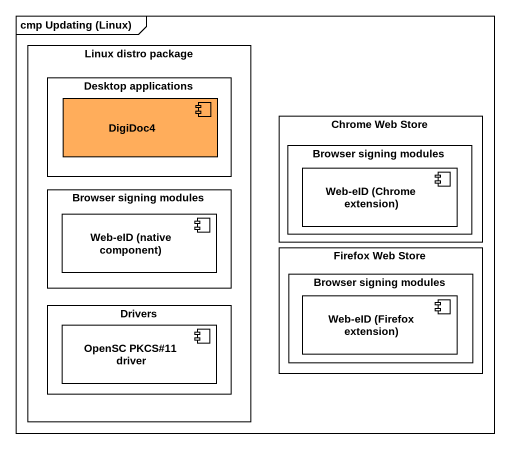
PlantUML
@startuml
mainframe cmp Updating (Linux)
rectangle "Linux distro package" as Linux_distro_package #FFFFFF {
  rectangle "Desktop applications" as Desktop_applications {
    component DigiDoc4 #FFAD5B
  }
  rectangle "Browser signing modules" as Browser_signing_modules_2 {
    component "Web-eID (native component)" as Web_eID_native_component #FFFFFF
  }
  rectangle Drivers {
    component "OpenSC PKCS#11 driver" as OpenSC_PKCS_11_driver #FFFFFF
  }
}
rectangle "Chrome Web Store" as Chrome_Web_Store #FFFFFF {
  rectangle "Browser signing modules" as Browser_signing_modules {
    component "Web-eID (Chrome extension)" as Web_eID_Chrome_extension #FFFFFF
  }
}
rectangle "Firefox Web Store" as Firefox_Web_Store #FFFFFF {
  rectangle "Browser signing modules" as Browser_signing_modules_3 {
    component "Web-eID (Firefox extension)" as Web_eID_Firefox_extension #FFFFFF
  }
}
@enduml
